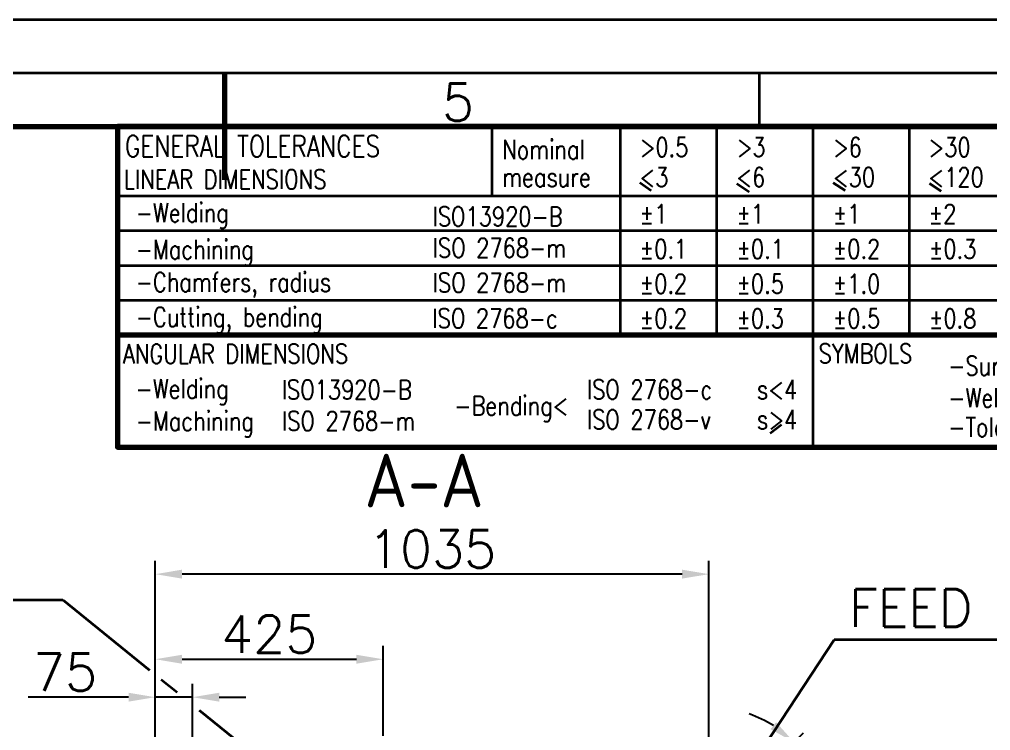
# Model space of a CAD drawing. Extents: x 0 to 8400, y -53 to 5887.
# Drawn here: x 3817 to 5632, y 4557 to 5887 of the extents above; entities that cross this region are included whole.
import ezdxf

# ---------------------------------------------------------------- set-up
doc = ezdxf.new("R2010")
doc.units = 0
doc.header["$LTSCALE"] = 20
doc.header["$PDSIZE"] = -1
doc.layers.get('0').update_dxf_attribs({"linetype": 'CONTINUOUS'})
doc.layers.get('DEFPOINTS').update_dxf_attribs({"linetype": 'CONTINUOUS'})
for name, color, linetype, lineweight in [('M_EQUIP_D1', 3, 'CONTINUOUS', 35), ('M_EQUIP_E7', 7, 'CONTINUOUS', 70), ('M_EQUIP_T13', 3, 'CONTINUOUS', 35), ('M_EQUIP_TA5', 2, 'CONTINUOUS', 50), ('Y_______B1', 3, 'CONTINUOUS', 35)]:
    doc.layers.add(name, color=color, linetype=linetype, lineweight=lineweight)
doc.styles.add('ISOCP2', font='ISOCP2.shx')
doc.styles.add('S', font='simplex.shx', dxfattribs={"width": 0.8})
doc.styles.add('SIMPLEX', font='simplex')
doc.dimstyles.new('NORDIC-1-35-0', dxfattribs={"dimscale": 20, "dimtxt": 3.5, "dimasz": 2.5, "dimexe": 1.25, "dimexo": 0.5, "dimgap": 0.6, "dimtad": 1, "dimdec": 0, "dimdsep": 46, "dimtxsty": 'SIMPLEX', "dimcen": 2.5, "dimclrd": 256, "dimclre": 256, "dimclrt": 3, "dimadec": 1, "dimazin": 2, "dimtfac": 1, "dimtdec": 0, "dimtmove": 0, "dimatfit": 0, "dimfxl": 0, "dimtolj": 1, "dimtzin": 0, "dimarcsym": 0})

# ---------------------------------------------------------------- blocks, each defined once
blk = doc.blocks.new('*D31')
at = {"layer": 'DEFPOINTS', "color": 0, "linetype": 'Continuous', "lineweight": 35, "transparency": 16777216}
for p in [(4140.2, 4619), (4140.2, 4304.8), (4070.7, 4200.5)]:
    blk.add_point(p, dxfattribs=at)
at = {"layer": 'M_EQUIP_D1', "color": 3, "linetype": 'Continuous', "lineweight": -2, "transparency": 16777216}
for p, q in [((4070.7, 4210.5), (4070.7, 4644)), ((4140.2, 4314.8), (4140.2, 4644)), ((4020.7, 4619), (3833.3, 4619)), ((4140.2, 4619), (4070.7, 4619)), ((4190.2, 4619), (4240.2, 4619))]:
    blk.add_line(p, q, dxfattribs=at)
at = {"layer": 'M_EQUIP_D1', "color": 3, "linetype": 'Continuous', "lineweight": 35, "transparency": 16777216}
for points in [[(4020.7, 4627.3), (4020.7, 4610.7), (4070.7, 4619)], [(4190.2, 4627.3), (4190.2, 4610.7), (4140.2, 4619)]]:
    blk.add_solid(points, dxfattribs=at)
at = {"layer": 'M_EQUIP_D1', "color": 3, "linetype": 'Continuous', "lineweight": 35, "transparency": 16777216, "insert": (3902, 4666), "char_height": 70, "attachment_point": 5, "style": 'SIMPLEX'}
blk.add_mtext('\\A1;75', dxfattribs=at)
blk = doc.blocks.new('*D22')
at = {"layer": 'DEFPOINTS', "color": 0, "linetype": 'Continuous', "lineweight": 35, "transparency": 16777216}
for p in [(4496.7, 4690), (4496.7, 4537), (4070.7, 4200.5)]:
    blk.add_point(p, dxfattribs=at)
at = {"layer": 'M_EQUIP_D1', "color": 3, "linetype": 'Continuous', "lineweight": -2, "transparency": 16777216}
for p, q in [((4070.7, 4210.5), (4070.7, 4715)), ((4496.7, 4547), (4496.7, 4715)), ((4120.7, 4690), (4446.7, 4690))]:
    blk.add_line(p, q, dxfattribs=at)
at = {"layer": 'M_EQUIP_D1', "color": 3, "linetype": 'Continuous', "lineweight": 35, "transparency": 16777216}
for points in [[(4120.7, 4698.3), (4120.7, 4681.6), (4070.7, 4690)], [(4446.7, 4698.3), (4446.7, 4681.6), (4496.7, 4690)]]:
    blk.add_solid(points, dxfattribs=at)
at = {"layer": 'M_EQUIP_D1', "color": 3, "linetype": 'Continuous', "lineweight": 35, "transparency": 16777216, "insert": (4283.7, 4737), "char_height": 70, "attachment_point": 5, "style": 'SIMPLEX'}
blk.add_mtext('\\A1;{425}', dxfattribs=at)
blk = doc.blocks.new('*D39')
at = {"layer": 'DEFPOINTS', "color": 0, "linetype": 'Continuous', "lineweight": 35, "transparency": 16777216}
for p in [(5301.2, 4487.7), (5209.9, 4479.1), (5179.3, 4374.8), (5319.1, 4374.8), (4869.5, 4138.7)]:
    blk.add_point(p, dxfattribs=at)
at = {"layer": 'M_EQUIP_D1', "color": 3, "linetype": 'Continuous', "lineweight": -2, "transparency": 16777216}
for p, q in [((5217, 4486.2), (5282.9, 4552.2)), ((5329.1, 4374.8), (5356.4, 4374.8))]:
    blk.add_line(p, q, dxfattribs=at)
for start, end in [(57.7096, 70.4193), (0, 45), (334.5807, 347.2904)]:
    blk.add_arc((5105.6, 4374.8), 225.9, start, end, dxfattribs=at)
at = {"layer": 'M_EQUIP_D1', "color": 3, "linetype": 'Continuous', "lineweight": 35, "transparency": 16777216}
for points in [[(5231.4, 4572.2), (5221, 4559.2), (5265.3, 4534.5)], [(5317.6, 4326), (5334.2, 4324.2), (5331.4, 4374.8)]]:
    blk.add_solid(points, dxfattribs=at)
at = {"layer": 'M_EQUIP_D1', "color": 3, "linetype": 'Continuous', "lineweight": 35, "transparency": 16777216, "insert": (5365.6, 4457.6), "char_height": 70, "attachment_point": 5, "rotation": 287.668, "style": 'SIMPLEX'}
blk.add_mtext('\\A1;45°', dxfattribs=at)
blk = doc.blocks.new('*D41')
at = {"layer": 'DEFPOINTS', "color": 0, "linetype": 'Continuous', "lineweight": 35, "transparency": 16777216}
for p in [(4070.7, 4849.1), (5105.7, 4374.9), (4070.7, 4200.5)]:
    blk.add_point(p, dxfattribs=at)
at = {"layer": 'M_EQUIP_D1', "color": 3, "linetype": 'Continuous', "lineweight": -2, "transparency": 16777216}
for p, q in [((4070.7, 4210.5), (4070.7, 4874.1)), ((5105.7, 4384.9), (5105.7, 4874.1)), ((5055.7, 4849.1), (4120.7, 4849.1))]:
    blk.add_line(p, q, dxfattribs=at)
at = {"layer": 'M_EQUIP_D1', "color": 3, "linetype": 'Continuous', "lineweight": 35, "transparency": 16777216}
for points in [[(4120.7, 4857.5), (4120.7, 4840.8), (4070.7, 4849.1)], [(5055.7, 4857.5), (5055.7, 4840.8), (5105.7, 4849.1)]]:
    blk.add_solid(points, dxfattribs=at)
at = {"layer": 'M_EQUIP_D1', "color": 3, "linetype": 'Continuous', "lineweight": 35, "transparency": 16777216, "insert": (4588.2, 4896.1), "char_height": 70, "attachment_point": 5, "style": 'SIMPLEX'}
blk.add_mtext('\\A1;1035', dxfattribs=at)
blk = doc.blocks.new('A$C6B5D6665')
at = {"color": 3, "linetype": 'Continuous', "lineweight": 35}
for p, q in [((210, 292), (210, 287)), ((260, 292), (260, 287))]:
    blk.add_line(p, q, dxfattribs=at)
at = {"color": 7, "linetype": 'Continuous', "lineweight": 70}
blk.add_line((210, 292), (210, 282), dxfattribs=at)
at = {"color": 3, "linetype": 'Continuous', "lineweight": 35}
for points in [[(420, 0), (0, 0), (0, 297), (420, 297)], [(415, 5), (15, 5), (15, 292), (415, 292)]]:
    blk.add_lwpolyline(points, close=True, dxfattribs=at)
at = {"color": 7, "linetype": 'Continuous', "lineweight": 70}
blk.add_lwpolyline([(410, 10), (20, 10), (20, 287), (410, 287)], close=True, dxfattribs=at)
at = {"color": 3, "linetype": 'Continuous', "lineweight": 35, "style": 'S'}
blk.add_text('5', height=3.5, dxfattribs=at).set_placement((230.338, 287.508))
blk = doc.blocks.new('AS_GENTOL_EN_M_C1')
at = {"color": 3, "linetype": 'Continuous', "lineweight": 35}
for p, q in [((-175.001, 30.001), (-175.001, 23.501)), ((-163, 30.001), (-163, 10.501)), ((-154, 30.001), (-154, 10.501)), ((-145, 30.001), (-145, 0)), ((-136, 30.001), (-136, 10.501)), ((-161.167, 24.757), (-160.101, 23.997)), ((-152.116, 24.673), (-150.957, 23.893)), ((-143.111, 24.732), (-141.976, 23.988)), ((-134.101, 24.644), (-133.012, 23.935)), ((-210, 23.501), (-44, 23.501)), ((-210, 20.251), (-44, 20.251)), ((-210, 17.001), (-44, 17.001)), ((-210, 13.751), (-44, 13.751)), ((-148.978, 1.302), (-147.918, 2.116))]:
    blk.add_line(p, q, dxfattribs=at)
at = {"color": 7, "linetype": 'Continuous', "lineweight": 70}
blk.add_line((-210, 10.501), (0, 10.501), dxfattribs=at)
blk.add_lwpolyline([(0, 30.001), (-210, 30.001), (-210, 0), (0, 0)], close=True, dxfattribs=at)
at = {"color": 7, "linetype": 'Continuous', "lineweight": 70, "style": 'S', "width": 0.8}
blk.add_text('GENERAL TOLERANCES', height=2, dxfattribs=at).set_placement((-209.308, 27.142))
at = {"color": 3, "linetype": 'Continuous', "lineweight": 35, "style": 'S', "width": 0.8}
for s, p in [('Nominal', (-174.035, 26.94)), ('>0.5', (-161.197, 27.156)), ('>3', (-152.128, 27.156)), ('>6', (-143.125, 27.156)), ('>30', (-134.2, 27.156)), ('measure', (-174.035, 24.353)), ('<3', (-161.209, 24.347)), ('<6', (-152.158, 24.347)), ('<30', (-143.125, 24.343)), ('<120', (-134.2, 24.343)), ('-Welding', (-208.295, 21.034)), ('%%p1', (-161.185, 20.906)), ('%%p1', (-152.139, 20.906)), ('%%p1', (-143.135, 20.906)), ('%%p2', (-134.171, 20.906)), ('ISO13920-B', (-180.548, 20.67)), ('-Machining', (-208.295, 17.597)), ('ISO 2768-m', (-180.537, 17.732)), ('%%p0.1', (-161.186, 17.633)), ('%%p0.1', (-152.139, 17.633)), ('%%p0.2', (-143.136, 17.633)), ('%%p0.3', (-134.15, 17.633)), ('-Chamfers, radius', (-208.292, 14.54)), ('ISO 2768-m', (-180.537, 14.482)), ('%%p0.2', (-161.186, 14.383)), ('%%p0.5', (-152.139, 14.383)), ('%%p1.0', (-143.136, 14.383)), ('-Cutting, bending', (-208.292, 11.273)), ('ISO 2768-c', (-180.565, 11.149)), ('%%p0.2', (-161.186, 11.133)), ('%%p0.3', (-152.139, 11.133)), ('%%p0.5', (-143.136, 11.133)), ('%%p0.8', (-134.15, 11.133)), ('-Surface roughness ', (-132.341, 6.707)), ('-Welding', (-208.304, 4.574)), ('ISO13920-B', (-194.646, 4.48)), ('ISO 2768-c', (-166.124, 4.497)), ('s<4', (-150.216, 4.497)), ('-Welding symbols', (-132.328, 3.729)), ('-Bending<', (-178.512, 2.983)), ('-Machining', (-208.294, 1.55)), ('ISO 2768-m', (-194.631, 1.546)), ('ISO 2768-v', (-166.124, 1.677)), ('s>4', (-150.216, 1.685)), ('-Tolerancing', (-132.333, 0.98))]:
    blk.add_text(s, height=1.8, dxfattribs=at).set_placement(p)
at = {"color": 2, "linetype": 'Continuous', "lineweight": 50, "style": 'S', "width": 0.8}
for s, p in [('LINEAR DIMENSIONS', (-209.419, 24.149)), ('ANGULAR DIMENSIONS', (-209.488, 7.826)), ('SYMBOLS', (-144.464, 7.856))]:
    blk.add_text(s, height=1.8, dxfattribs=at).set_placement(p)

msp = doc.modelspace()

# ---------------------------------------------------------------- linework, layer by layer
at = {"layer": 'M_EQUIP_D1', "linetype": 'Continuous', "lineweight": 35}
for p, q in [((3094, 4801), (3898, 4801)), ((3898, 4801), (4060.1, 4669.8)), ((5340, 4726), (5115, 4384)), ((6510, 4726), (5340, 4726)), ((4081.8, 4652.2), (4111.6, 4628.1)), ((4153, 4594.6), (4491, 4321))]:
    msp.add_line(p, q, dxfattribs=at)

# ---------------------------------------------------------------- block references
at = {"layer": 'M_EQUIP_E7', "lineweight": 35, "xscale": 20, "yscale": 20, "zscale": 20}
msp.add_blockref('A$C6B5D6665', (0, -53.4), dxfattribs=at)
at = {"layer": 'Y_______B1', "lineweight": 35, "xscale": 20, "yscale": 20, "zscale": 20}
msp.add_blockref('AS_GENTOL_EN_M_C1', (8200, 5086.6), dxfattribs=at)

# ---------------------------------------------------------------- texts
at = {"layer": 'M_EQUIP_T13', "linetype": 'Continuous', "lineweight": 35, "style": 'SIMPLEX'}
msp.add_text('FEED DN150, 3pcs', height=70, dxfattribs=at).set_placement((5367.6, 4750.8))
at = {"layer": 'M_EQUIP_TA5', "linetype": 'Continuous', "lineweight": 50, "style": 'ISOCP2'}
msp.add_text('A-A', height=100, dxfattribs=at).set_placement((4461.9, 4974.3))

# ---------------------------------------------------------------- dimensions: what is measured, and where the dimension line sits
at = {"layer": 'M_EQUIP_D1', "linetype": 'Continuous', "lineweight": 35}
dim = msp.add_linear_dim(base=(4070.7, 4849.1), p1=(5105.7, 4374.9), p2=(4070.7, 4200.5), dimstyle='NORDIC-1-35-0', override={"dimtxsty": 'SIMPLEX'}, dxfattribs=at)
dim.commit()
dim.dimension.update_dxf_attribs({"geometry": '*D41', "text_midpoint": (4588.2, 4896.1)})
dim = msp.add_linear_dim(base=(4496.7, 4690), p1=(4070.7, 4200.5), p2=(4496.7, 4537), text='{425}', dimstyle='NORDIC-1-35-0', override={"dimtxsty": 'SIMPLEX'}, dxfattribs=at)
dim.commit()
dim.dimension.update_dxf_attribs({"geometry": '*D22', "text_midpoint": (4283.7, 4737)})
dim = msp.add_linear_dim(base=(4140.2, 4619), p1=(4070.7, 4200.5), p2=(4140.2, 4304.8), text='75', dimstyle='NORDIC-1-35-0', override={"dimtxsty": 'SIMPLEX'}, dxfattribs=at)
dim.commit()
dim.dimension.update_dxf_attribs({"geometry": '*D31', "text_midpoint": (3902, 4619), "dimtype": 160})
dim = msp.add_angular_dim_2l(base=(5301.2, 4487.7), line1=((4869.5, 4138.7), (5209.9, 4479.1)), line2=((5179.3, 4374.8), (5319.1, 4374.8)), dimstyle='NORDIC-1-35-0', override={"dimtxsty": 'SIMPLEX'}, dxfattribs=at)
dim.commit()
dim.dimension.update_dxf_attribs({"geometry": '*D39', "text_midpoint": (5320.8, 4443.3), "dimtype": 162})

doc.saveas('drawing.dxf')
